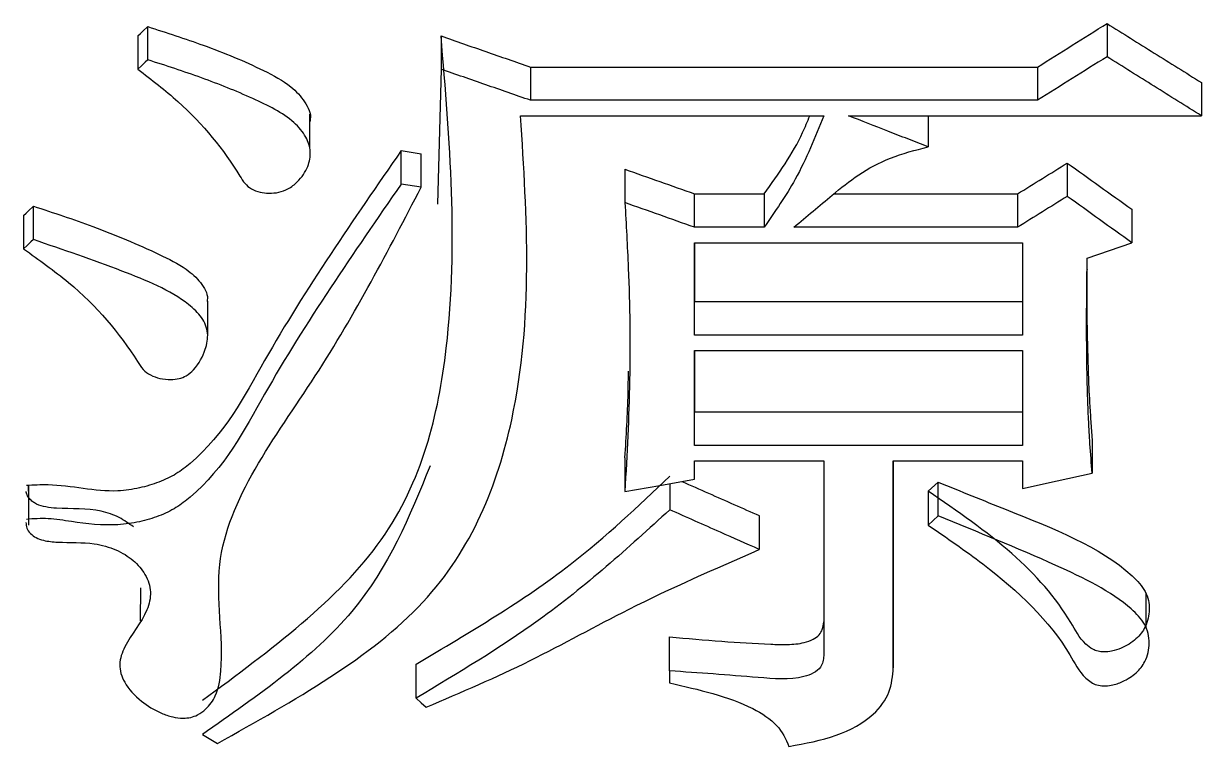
# Model space of a CAD drawing. Header units: millimetres. Extents: x 2126 to 3741, y 477 to 1658.
# Drawn here: x 2355.466 to 2358.03, y 832.549 to 834.122 of the extents above; entities that cross this region are included whole.
import ezdxf

# ---------------------------------------------------------------- set-up
doc = ezdxf.new("R2010")
doc.units = ezdxf.units.MM

msp = doc.modelspace()

# ---------------------------------------------------------------- linework, layer by layer
at = {"color": 7, "linetype": 'Continuous', "lineweight": 25}
for p, q in [((2355.7368, 834.043), (2355.7368, 834.1152)), ((2357.8245, 834.1219), (2357.8245, 834.0497)), ((2355.7152, 834.0949), (2355.7152, 834.0227)), ((2356.375, 834.0949), (2356.375, 834.0226)), ((2356.375, 834.0226), (2356.367, 833.7293)), ((2356.5697, 834.0273), (2356.5697, 833.955)), ((2356.5697, 834.0273), (2357.6731, 834.0273)), ((2357.6731, 834.0273), (2357.6731, 833.955)), ((2358.03, 833.9936), (2358.03, 833.9212)), ((2357.6731, 833.955), (2356.5697, 833.955)), ((2356.0891, 833.8513), (2356.0891, 833.9247)), ((2356.5481, 833.9212), (2357.2078, 833.9212)), ((2357.262, 833.9212), (2358.03, 833.9212)), ((2357.4351, 833.9212), (2357.4351, 833.8537)), ((2356.2884, 833.8454), (2356.3317, 833.8387)), ((2356.2884, 833.7728), (2356.2884, 833.8454)), ((2356.3317, 833.7661), (2356.3317, 833.8387)), ((2356.7752, 833.8051), (2356.7752, 833.7324)), ((2357.738, 833.8185), (2357.738, 833.7459)), ((2356.3317, 833.7661), (2356.2884, 833.7728)), ((2356.9267, 833.6786), (2356.9267, 833.7514)), ((2356.9267, 833.7514), (2357.0781, 833.7514)), ((2357.0781, 833.7514), (2357.0781, 833.6786)), ((2357.2298, 833.7514), (2357.6298, 833.7514)), ((2357.6298, 833.7514), (2357.6298, 833.6786)), ((2355.4664, 833.7044), (2355.4664, 833.6317)), ((2355.488, 833.6518), (2355.488, 833.7246)), ((2357.8786, 833.7178), (2357.8786, 833.645)), ((2357.0781, 833.6786), (2356.9267, 833.6786)), ((2357.6298, 833.6786), (2357.143, 833.6786)), ((2356.9267, 833.645), (2357.6406, 833.645)), ((2356.9267, 833.4439), (2356.9267, 833.645)), ((2356.9267, 833.645), (2356.9267, 833.517)), ((2357.6406, 833.645), (2357.6406, 833.4439)), ((2355.8672, 833.4439), (2355.8672, 833.5178)), ((2356.9267, 833.4439), (2356.9267, 833.517)), ((2356.9267, 833.517), (2357.6406, 833.517)), ((2357.6406, 833.4439), (2356.9267, 833.4439)), ((2356.9267, 833.4105), (2357.6406, 833.4105)), ((2356.9267, 833.2037), (2356.9267, 833.4105)), ((2356.9267, 833.4105), (2356.9267, 833.277)), ((2357.6406, 833.4105), (2357.6406, 833.2037)), ((2356.9267, 833.2037), (2356.9267, 833.277)), ((2356.9267, 833.277), (2357.6406, 833.277)), ((2357.7921, 833.2172), (2357.7921, 833.1438)), ((2357.6406, 833.2037), (2356.9267, 833.2037)), ((2356.7752, 833.1774), (2356.7752, 833.1039)), ((2356.9267, 833.1704), (2357.2079, 833.1704)), ((2356.9267, 833.1305), (2356.9267, 833.1704)), ((2356.9267, 833.1305), (2356.9267, 833.1704)), ((2357.2079, 833.1704), (2357.2079, 832.7465)), ((2357.3594, 833.1704), (2357.6406, 833.1704)), ((2357.3594, 832.7202), (2357.3594, 833.1704)), ((2357.3594, 833.1704), (2357.3594, 832.7941)), ((2357.6406, 833.1704), (2357.6406, 833.1106)), ((2356.8728, 833.1211), (2356.8728, 833.064)), ((2357.4351, 833.1045), (2357.4567, 833.1244)), ((2357.4567, 833.0508), (2357.4567, 833.1244)), ((2355.4771, 833.104), (2355.4771, 833.0305)), ((2357.0681, 832.9775), (2357.0681, 833.0512)), ((2357.4567, 833.0508), (2357.4351, 833.0309)), ((2355.7206, 832.8939), (2355.7205, 832.8221)), ((2357.9097, 832.8074), (2357.9097, 832.882)), ((2357.2079, 832.8203), (2357.2079, 832.7463)), ((2356.8726, 832.7136), (2356.8726, 832.7876)), ((2357.3594, 832.7941), (2357.3594, 832.7202)), ((2356.3209, 832.6543), (2356.3209, 832.7283)), ((2356.8726, 832.7136), (2356.8726, 832.6872)), ((2355.8557, 832.5754), (2355.8882, 832.5557))]:
    msp.add_line(p, q, dxfattribs=at)
at = {"color": 7, "linetype": 'Continuous', "lineweight": 25, "flags": 128}
for points in [[(2355.7152, 834.0949), (2355.7207, 834.1001), (2355.7262, 834.1052), (2355.7368, 834.1152)], [(2355.7368, 834.0429), (2355.7313, 834.0378), (2355.7232, 834.0302), (2355.7152, 834.0226)], [(2355.4664, 833.7044), (2355.4719, 833.7095), (2355.4774, 833.7147), (2355.488, 833.7245)], [(2355.488, 833.6518), (2355.4825, 833.6467), (2355.4744, 833.6392), (2355.4664, 833.6317)], [(2357.7812, 833.6115), (2357.8299, 833.6283), (2357.8786, 833.645)], [(2357.6406, 833.1106), (2357.7163, 833.1272), (2357.7921, 833.1438)], [(2356.7752, 833.1039), (2356.8509, 833.1172), (2356.9267, 833.1305)], [(2357.4351, 833.1045), (2357.4351, 833.0777), (2357.4351, 833.0543), (2357.4351, 833.0309)], [(2356.3209, 832.6543), (2356.3318, 832.6443), (2356.3428, 832.6344)]]:
    msp.add_lwpolyline(points, dxfattribs=at)
at = {"color": 7, "linetype": 'Continuous', "lineweight": 25}
for points, knots in [([(2355.7368, 834.1152), (2355.7774, 834.1021), (2355.8644, 834.0742), (2355.969, 834.0312), (2356.0462, 833.99), (2356.0799, 833.9527), (2356.0936, 833.9247), (2356.0896, 833.91), (2356.0891, 833.9081)], [0, 0, 0, 0, 0.275445, 0.590352, 0.751539, 0.866997, 0.982537, 1, 1, 1, 1]), ([(2357.6731, 834.0273), (2357.6983, 834.0431), (2357.7488, 834.0746), (2357.7993, 834.1062), (2357.8245, 834.1219)], [0, 0, 0, 0, 0.5, 1, 1, 1, 1]), ([(2357.8245, 834.1219), (2357.8588, 834.1005), (2357.9273, 834.0577), (2357.9958, 834.015), (2358.03, 833.9936)], [0, 0, 0, 0, 0.499999, 1, 1, 1, 1]), ([(2355.8557, 832.6496), (2356.0044, 832.7592), (2356.2976, 832.9754), (2356.4251, 833.4994), (2356.394, 833.8691), (2356.375, 834.0949)], [0, 0, 0, 0, 0.285883, 0.56379, 1, 1, 1, 1]), ([(2356.375, 834.0949), (2356.4074, 834.0836), (2356.4723, 834.0611), (2356.5372, 834.0386), (2356.5697, 834.0273)], [0, 0, 0, 0, 0.5, 1, 1, 1, 1]), ([(2355.7152, 834.0227), (2355.7451, 833.9997), (2355.8357, 833.9303), (2355.9059, 833.8421), (2355.9467, 833.7745), (2355.9613, 833.7615), (2355.9802, 833.7545), (2356.0011, 833.7522), (2356.0225, 833.7541), (2356.0448, 833.7624), (2356.0682, 833.7813), (2356.0865, 833.8091), (2356.0932, 833.8432), (2356.0823, 833.8768), (2356.0455, 833.9207), (2355.9623, 833.9617), (2355.8545, 834.0051), (2355.7761, 834.0303), (2355.7368, 834.043)], [0, 0, 0, 0, 0.117103, 0.353724, 0.376614, 0.395602, 0.414782, 0.431323, 0.450524, 0.470069, 0.496423, 0.543443, 0.584386, 0.625263, 0.671715, 0.773941, 0.886489, 1, 1, 1, 1]), ([(2357.8245, 834.0497), (2357.7993, 834.0339), (2357.7488, 834.0023), (2357.6983, 833.9708), (2357.6731, 833.955)], [0, 0, 0, 0, 0.499999, 1, 1, 1, 1]), ([(2358.03, 833.9212), (2357.9958, 833.9426), (2357.9273, 833.9854), (2357.8588, 834.0283), (2357.8245, 834.0497)], [0, 0, 0, 0, 0.5, 1, 1, 1, 1]), ([(2355.8882, 832.5557), (2356.0561, 832.6494), (2356.3857, 832.8333), (2356.5852, 833.3392), (2356.5622, 833.7006), (2356.5481, 833.9212)], [0, 0, 0, 0, 0.287943, 0.565415, 1, 1, 1, 1]), ([(2357.2078, 833.9212), (2357.1893, 833.8746), (2357.1561, 833.791), (2357.102, 833.7131), (2357.0781, 833.6786)], [0, 0, 0, 0, 0.557901, 1, 1, 1, 1]), ([(2357.0781, 833.7514), (2357.1094, 833.7949), (2357.149, 833.8499), (2357.1725, 833.909), (2357.1774, 833.9212)], [0, 0, 0, 0, 0.792726, 1, 1, 1, 1]), ([(2357.4351, 833.8537), (2357.4204, 833.8594), (2357.3911, 833.8708), (2357.3334, 833.8933), (2357.2904, 833.9101), (2357.262, 833.9212)], [0, 0, 0, 0, 0.253937, 0.507874, 1, 1, 1, 1]), ([(2356.2884, 833.8454), (2356.1843, 833.6954), (2356.0278, 833.4699), (2355.9002, 833.2198), (2355.7993, 833.1413), (2355.7615, 833.1232), (2355.7186, 833.1106), (2355.6369, 833.0983), (2355.5552, 833.1214), (2355.4883, 833.1176), (2355.4725, 833.1167)], [0, 0, 0, 0, 0.492457, 0.740078, 0.770604, 0.801348, 0.832638, 0.86482, 0.96803, 1, 1, 1, 1]), ([(2357.143, 833.6786), (2357.1707, 833.7021), (2357.2164, 833.7409), (2357.2822, 833.7943), (2357.3518, 833.8322), (2357.4071, 833.8465), (2357.4351, 833.8537)], [0, 0, 0, 0, 0.334901, 0.5526, 0.773626, 1, 1, 1, 1]), ([(2356.7752, 833.8051), (2356.8005, 833.7961), (2356.8509, 833.7782), (2356.9014, 833.7603), (2356.9267, 833.7514)], [0, 0, 0, 0, 0.5, 1, 1, 1, 1]), ([(2357.6298, 833.7514), (2357.6478, 833.7625), (2357.6839, 833.7849), (2357.7199, 833.8073), (2357.738, 833.8185)], [0, 0, 0, 0, 0.5, 1, 1, 1, 1]), ([(2357.738, 833.8185), (2357.7614, 833.8017), (2357.8083, 833.7681), (2357.8551, 833.7346), (2357.8786, 833.7178)], [0, 0, 0, 0, 0.499999, 1, 1, 1, 1]), ([(2355.4716, 833.0366), (2355.4718, 833.0324), (2355.4723, 833.0238), (2355.4806, 833.0122), (2355.493, 833.0029), (2355.5135, 832.9957), (2355.5568, 832.9917), (2355.6116, 832.9948), (2355.6686, 832.9784), (2355.7071, 832.9548), (2355.7338, 832.9229), (2355.7461, 832.8851), (2355.7333, 832.8297), (2355.691, 832.7819), (2355.6714, 832.7275), (2355.6845, 832.685), (2355.7182, 832.6487), (2355.757, 832.6242), (2355.7893, 832.613), (2355.8115, 832.6099), (2355.8306, 832.6117), (2355.8482, 832.6183), (2355.8684, 832.6337), (2355.8902, 832.6657), (2355.9059, 832.7722), (2355.8533, 833.0143), (2356.1184, 833.3547), (2356.2605, 833.6287), (2356.3317, 833.7661)], [0, 0, 0, 0, 0.006979, 0.013925, 0.020645, 0.027359, 0.039158, 0.068779, 0.087565, 0.106337, 0.125711, 0.147046, 0.168852, 0.216529, 0.237968, 0.259695, 0.286308, 0.307882, 0.318004, 0.326525, 0.332753, 0.33899, 0.348555, 0.366353, 0.396306, 0.524136, 0.761431, 1, 1, 1, 1]), ([(2356.2884, 833.7728), (2356.1843, 833.6226), (2356.0278, 833.3968), (2355.9002, 833.1464), (2355.7993, 833.0678), (2355.7615, 833.0497), (2355.7186, 833.037), (2355.654, 833.0278), (2355.5867, 833.0351), (2355.5215, 833.0465), (2355.4884, 833.0443), (2355.4725, 833.0432)], [0, 0, 0, 0, 0.492538, 0.7401909, 0.7707097, 0.8014398, 0.8327072, 0.8648615, 0.9333586, 0.96806, 1, 1, 1, 1]), ([(2356.7752, 833.7324), (2356.7779, 833.685), (2356.7851, 833.556), (2356.7882, 833.3461), (2356.7796, 833.1847), (2356.7752, 833.1039)], [0, 0, 0, 0, 0.225447, 0.61244, 1, 1, 1, 1]), ([(2357.738, 833.7459), (2357.7199, 833.7347), (2357.6839, 833.7123), (2357.6478, 833.6898), (2357.6298, 833.6786)], [0, 0, 0, 0, 0.499999, 1, 1, 1, 1]), ([(2357.8786, 833.645), (2357.8551, 833.6618), (2357.8083, 833.6954), (2357.7614, 833.7291), (2357.738, 833.7459)], [0, 0, 0, 0, 0.499999, 1, 1, 1, 1]), ([(2355.488, 833.7246), (2355.5315, 833.7103), (2355.6259, 833.6793), (2355.736, 833.6327), (2355.8171, 833.5924), (2355.8535, 833.5594), (2355.8681, 833.5336), (2355.8662, 833.5195), (2355.8659, 833.5175)], [0, 0, 0, 0, 0.286915, 0.622528, 0.772296, 0.87694, 0.98188, 1, 1, 1, 1]), ([(2355.4664, 833.6317), (2355.4999, 833.6079), (2355.6013, 833.5359), (2355.6807, 833.4426), (2355.7245, 833.3696), (2355.7418, 833.3565), (2355.7631, 833.349), (2355.785, 833.3465), (2355.8051, 833.3488), (2355.8229, 833.3561), (2355.846, 833.3768), (2355.8625, 833.4087), (2355.8703, 833.4482), (2355.8567, 833.483), (2355.8007, 833.5355), (2355.6701, 833.5896), (2355.5524, 833.6298), (2355.488, 833.6518)], [0, 0, 0, 0, 0.118687, 0.359196, 0.382949, 0.402078, 0.421221, 0.441113, 0.455768, 0.470498, 0.490908, 0.548404, 0.590662, 0.633125, 0.674263, 0.821867, 1, 1, 1, 1]), ([(2357.7921, 833.1438), (2357.7905, 833.1651), (2357.7881, 833.1971), (2357.7854, 833.2398), (2357.7838, 833.2719), (2357.7828, 833.296), (2357.7822, 833.3147), (2357.7818, 833.3281), (2357.7814, 833.3441), (2357.781, 833.3602), (2357.7808, 833.3736), (2357.7806, 833.387), (2357.7804, 833.4004), (2357.7803, 833.4165), (2357.7802, 833.4326), (2357.7801, 833.4487), (2357.7801, 833.4621), (2357.7801, 833.4755), (2357.7802, 833.489), (2357.7802, 833.5051), (2357.7803, 833.5185), (2357.7804, 833.5293), (2357.7805, 833.5373), (2357.7805, 833.5441), (2357.7806, 833.5508), (2357.7807, 833.5575), (2357.7807, 833.5656), (2357.7808, 833.5736), (2357.7809, 833.5804), (2357.781, 833.5871), (2357.781, 833.5925), (2357.7811, 833.5979), (2357.7811, 833.6019), (2357.7812, 833.6064), (2357.7812, 833.6096), (2357.7812, 833.6115)], [0, 0, 0, 0, 0.137495, 0.206243, 0.274991, 0.343739, 0.360926, 0.3953, 0.429674, 0.464048, 0.498422, 0.515609, 0.549982, 0.584356, 0.61873, 0.653104, 0.687478, 0.704665, 0.739038, 0.773412, 0.807786, 0.824973, 0.84216, 0.859347, 0.86794, 0.885127, 0.902314, 0.919501, 0.936688, 0.945281, 0.962468, 0.971061, 0.979655, 0.988248, 1, 1, 1, 1]), ([(2357.7854, 833.318), (2357.7856, 833.3178), (2357.786, 833.3172), (2357.7844, 833.3569), (2357.7816, 833.4452), (2357.7811, 833.5222), (2357.7811, 833.5645), (2357.7811, 833.5827), (2357.7811, 833.5876), (2357.781, 833.5868), (2357.781, 833.5864)], [0, 0, 0, 0, 0.052384, 0.110274, 0.515479, 0.735215, 0.874993, 0.913924, 0.954066, 1, 1, 1, 1]), ([(2356.7752, 833.1774), (2356.7782, 833.2243), (2356.7821, 833.2868), (2356.7827, 833.3497), (2356.7829, 833.3654)], [0, 0, 0, 0, 0.75073, 1, 1, 1, 1]), ([(2357.7854, 833.3181), (2357.7858, 833.3106), (2357.787, 833.29), (2357.7892, 833.2564), (2357.7911, 833.2303), (2357.7921, 833.2172)], [0, 0, 0, 0, 0.2229786, 0.6114861, 1, 1, 1, 1]), ([(2356.3514, 833.16), (2356.3064, 833.0495), (2356.2151, 832.8254), (2355.9767, 832.6596), (2355.8557, 832.5754)], [0, 0, 0, 0, 0.492709, 1, 1, 1, 1]), ([(2355.4771, 833.1044), (2355.4771, 833.1071), (2355.4771, 833.1112), (2355.4771, 833.1153), (2355.4771, 833.1166), (2355.4771, 833.1167), (2355.4771, 833.1168), (2355.4771, 833.1141), (2355.4771, 833.0972), (2355.4771, 833.0732), (2355.4771, 833.048), (2355.4771, 833.0309)], [0, 0, 0, 0, 0.098322, 0.150223, 0.156042, 0.157925, 0.159189, 0.159644, 0.360233, 0.564728, 1, 1, 1, 1]), ([(2356.3209, 832.7283), (2356.4378, 832.7974), (2356.6446, 832.9196), (2356.8036, 833.0715), (2356.8728, 833.1375)], [0, 0, 0, 0, 0.564924, 1, 1, 1, 1]), ([(2356.8994, 833.1257), (2356.9187, 833.1172), (2356.9564, 833.1005), (2357.0125, 833.0757), (2357.0493, 833.0594), (2357.0677, 833.0513)], [0, 0, 0, 0, 0.344069, 0.672034, 1, 1, 1, 1]), ([(2357.4567, 833.1244), (2357.5058, 833.1044), (2357.6535, 833.0442), (2357.828, 832.9772), (2357.9116, 832.8871), (2357.919, 832.8474), (2357.9114, 832.8116), (2357.8896, 832.7819), (2357.8619, 832.7646), (2357.8366, 832.7562), (2357.8191, 832.7542), (2357.8046, 832.7558), (2357.7906, 832.7615), (2357.7662, 832.7812), (2357.7271, 832.8577), (2357.6224, 832.9758), (2357.4987, 833.0608), (2357.4351, 833.1045)], [0, 0, 0, 0, 0.117084, 0.352421, 0.392033, 0.4319, 0.470231, 0.500102, 0.530093, 0.545391, 0.556909, 0.565721, 0.574545, 0.589616, 0.642212, 0.816089, 1, 1, 1, 1]), ([(2355.7054, 833.0269), (2355.6956, 833.034), (2355.6758, 833.0485), (2355.6194, 833.0683), (2355.5625, 833.065), (2355.5151, 833.0693), (2355.4973, 833.0746), (2355.486, 833.0815), (2355.479, 833.0883), (2355.4738, 833.0959), (2355.4724, 833.1014), (2355.4717, 833.104)], [0, 0, 0, 0, 0.15426, 0.313076, 0.663715, 0.74798, 0.82718, 0.867553, 0.910966, 0.957472, 1, 1, 1, 1]), ([(2356.8728, 833.064), (2356.7817, 832.981), (2356.6177, 832.8316), (2356.4123, 832.7089), (2356.3209, 832.6543)], [0, 0, 0, 0, 0.55543, 1, 1, 1, 1]), ([(2357.0677, 832.9777), (2357.0395, 832.9902), (2356.993, 833.0108), (2356.928, 833.0396), (2356.8912, 833.0559), (2356.8728, 833.064)], [0, 0, 0, 0, 0.433599, 0.716799, 1, 1, 1, 1]), ([(2357.4351, 833.0309), (2357.4754, 833.0032), (2357.5972, 832.9194), (2357.7168, 832.8066), (2357.7645, 832.7092), (2357.7888, 832.6889), (2357.8019, 832.6824), (2357.8176, 832.6801), (2357.8375, 832.6822), (2357.863, 832.6911), (2357.8896, 832.7084), (2357.9114, 832.7373), (2357.9194, 832.7742), (2357.9106, 832.8152), (2357.8491, 832.8795), (2357.6901, 832.9559), (2357.5427, 833.0159), (2357.4567, 833.0508)], [0, 0, 0, 0, 0.117023, 0.353532, 0.409689, 0.421913, 0.431957, 0.442101, 0.453679, 0.472075, 0.49977, 0.527462, 0.568321, 0.610802, 0.649012, 0.795156, 1, 1, 1, 1]), ([(2356.3428, 832.6343), (2356.4192, 832.6671), (2356.5721, 832.7327), (2356.7993, 832.8606), (2356.9716, 832.9356), (2357.0677, 832.9774)], [0, 0, 0, 0, 0.306675, 0.613603, 1, 1, 1, 1]), ([(2356.8726, 832.7876), (2356.9104, 832.7842), (2356.9835, 832.7776), (2357.0691, 832.7726), (2357.129, 832.7701), (2357.1616, 832.773), (2357.1847, 832.7816), (2357.1988, 832.7915), (2357.2065, 832.8048), (2357.2074, 832.8147), (2357.2079, 832.8205)], [0, 0, 0, 0, 0.301012, 0.582195, 0.678316, 0.775434, 0.835729, 0.884225, 0.932949, 1, 1, 1, 1]), ([(2357.2079, 832.7465), (2357.2071, 832.7377), (2357.2057, 832.7235), (2357.1865, 832.7081), (2357.1422, 832.6923), (2357.0314, 832.7024), (2356.9357, 832.7091), (2356.8726, 832.7136)], [0, 0, 0, 0, 0.100834, 0.16221, 0.226726, 0.489604, 1, 1, 1, 1]), ([(2357.1322, 832.5491), (2357.1675, 832.5556), (2357.237, 832.5683), (2357.3157, 832.6118), (2357.3549, 832.6666), (2357.3579, 832.7024), (2357.3594, 832.7202)], [0, 0, 0, 0, 0.292672, 0.574648, 0.788772, 1, 1, 1, 1]), ([(2356.8726, 832.6872), (2356.9362, 832.6729), (2357.024, 832.653), (2357.1107, 832.5973), (2357.1251, 832.565), (2357.1322, 832.5491)], [0, 0, 0, 0, 0.572425, 0.789887, 1, 1, 1, 1])]:
    msp.add_open_spline(points, degree=3, knots=knots, dxfattribs=at)
for points in [[(2356.5697, 833.955), (2356.5372, 833.9663), (2356.4723, 833.9888), (2356.4074, 834.0113), (2356.375, 834.0226)], [(2356.9267, 833.6786), (2356.9014, 833.6876), (2356.8509, 833.7055), (2356.8005, 833.7235), (2356.7752, 833.7324)]]:
    msp.add_open_spline(points, degree=3, dxfattribs=at)

doc.saveas('drawing.dxf')
